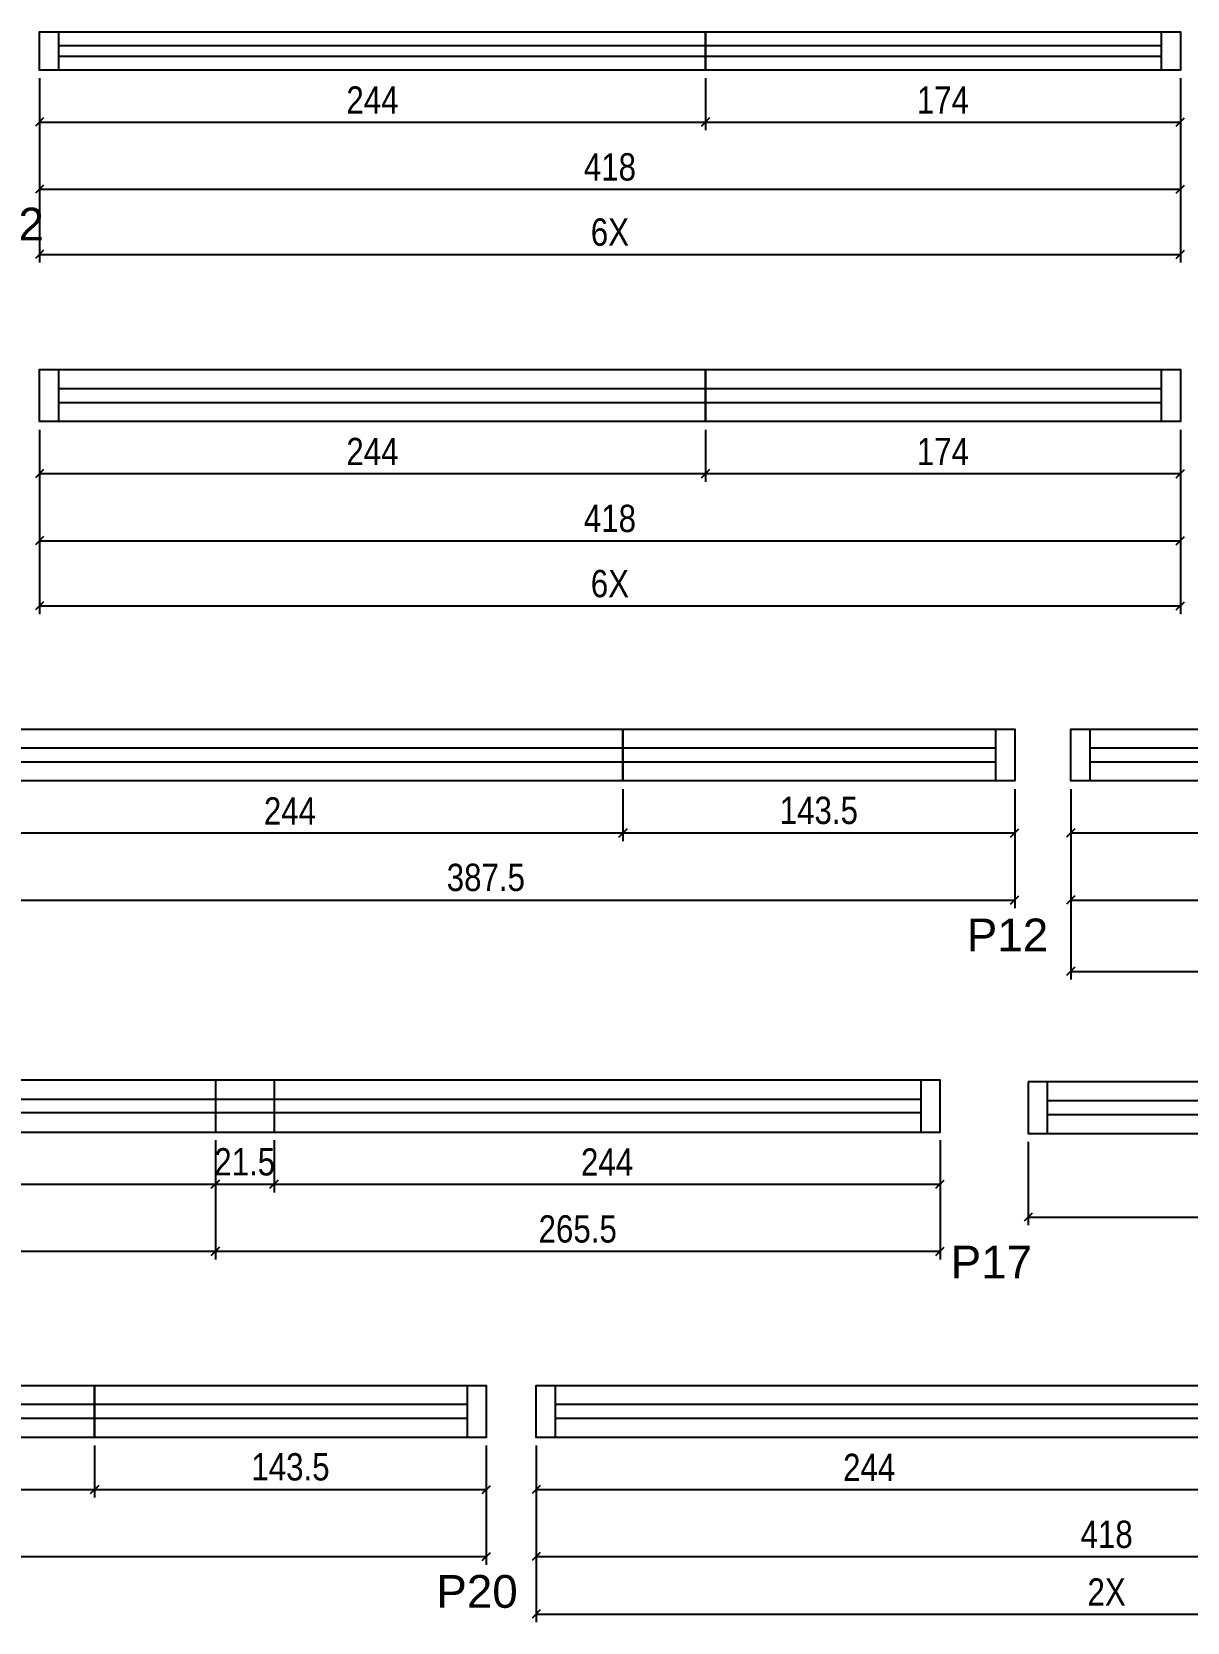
# Model space of a CAD drawing. Header units: millimetres. Extents: x 3390 to 4762, y -1152 to 1297.
# Drawn here: x 3847 to 4270, y 689 to 1271 of the extents above; entities that cross this region are included whole.
import ezdxf

# ---------------------------------------------------------------- set-up
doc = ezdxf.new("R2010")
doc.units = ezdxf.units.MM
for name, color, linetype in [('00 - FELIPE', 2, 'Continuous'), ('5', 5, 'Continuous'), ('COTA', 241, 'Continuous'), ('Painéis', 200, 'Continuous'), ('SARR_2.2x7', 40, 'Continuous'), ('SARR_EDITAR', 141, 'Continuous')]:
    doc.layers.add(name, color=color, linetype=linetype)
doc.styles.add('COTA TECNICA', font='techl___.ttf', dxfattribs={"height": 10})
doc.styles.add('COTA TECNICA-50', font='techl___.ttf', dxfattribs={"height": 10})
doc.styles.get("Standard").update_dxf_attribs({"font": 'arial.ttf'})
doc.dimstyles.new('COTA PAINEL-50', dxfattribs={"dimtxt": 10, "dimasz": 3, "dimexe": 3, "dimexo": 3, "dimgap": 3, "dimtad": 1, "dimdec": 1, "dimzin": 12, "dimdsep": 46, "dimtxsty": 'COTA TECNICA-50', "dimblk1": 'OBLIQUE', "dimblk2": 'OBLIQUE', "dimsah": 1, "dimcen": 0.9, "dimclrd": 4, "dimclre": 4, "dimclrt": 240, "dimadec": 1, "dimazin": 3, "dimtfac": 1, "dimtdec": 1, "dimtmove": 0, "dimatfit": 3, "dimfxl": 1, "dimtolj": 1, "dimtzin": 12, "dimarcsym": 0})
doc.dimstyles.new('PAINEL', dxfattribs={"dimtxt": 10, "dimasz": 3, "dimexe": 3, "dimexo": 3, "dimgap": 3, "dimtad": 1, "dimdec": 1, "dimzin": 12, "dimdsep": 46, "dimtxsty": 'COTA TECNICA', "dimblk1": 'OBLIQUE', "dimblk2": 'OBLIQUE', "dimsah": 1, "dimcen": 0.9, "dimclrd": 4, "dimclre": 4, "dimclrt": 240, "dimadec": 1, "dimazin": 3, "dimtfac": 1, "dimtdec": 1, "dimtmove": 0, "dimatfit": 3, "dimfxl": 1, "dimtolj": 1, "dimtzin": 12, "dimarcsym": 0})

# ---------------------------------------------------------------- blocks, each defined once
blk = doc.blocks.new('_Oblique')
at = {"color": 0, "linetype": 'ByBlock', "lineweight": -2}
blk.add_line((-0.5, -0.5), (0.5, 0.5), dxfattribs=at)
blk = doc.blocks.new('*D22')
at = {"layer": 'COTA', "color": 4, "linetype": 'ByBlock', "lineweight": -2, "transparency": 16777216}
for p, q in [((3849.85, 1254.42), (3849.85, 1235.37)), ((4093.85, 1254.42), (4093.85, 1235.37)), ((3849.85, 1238.37), (4093.85, 1238.37))]:
    blk.add_line(p, q, dxfattribs=at)
at = {"layer": 'Defpoints', "color": 0, "linetype": 'ByBlock', "transparency": 16777216}
for p in [(3849.85, 1257.42), (4093.85, 1257.42), (4093.85, 1238.37)]:
    blk.add_point(p, dxfattribs=at)
at = {"layer": 'COTA', "color": 4, "linetype": 'ByBlock', "lineweight": -2, "transparency": 16777216, "xscale": 3, "yscale": 3, "zscale": 3, "rotation": 180}
blk.add_blockref('_Oblique', (3849.85, 1238.37), dxfattribs=at)
at = {"layer": 'COTA', "color": 4, "linetype": 'ByBlock', "lineweight": -2, "transparency": 16777216, "xscale": 3, "yscale": 3, "zscale": 3}
blk.add_blockref('_Oblique', (4093.85, 1238.37), dxfattribs=at)
at = {"layer": 'COTA', "color": 240, "linetype": 'ByBlock', "transparency": 16777216, "insert": (3971.85, 1246.44), "char_height": 10, "attachment_point": 5, "style": 'COTA TECNICA-50'}
blk.add_mtext('\\A1;244', dxfattribs=at)
blk = doc.blocks.new('*D23')
at = {"layer": 'COTA', "color": 4, "linetype": 'ByBlock', "lineweight": -2, "transparency": 16777216}
for p, q in [((4093.85, 1254.42), (4093.85, 1235.37)), ((4267.85, 1254.42), (4267.85, 1235.37)), ((4093.85, 1238.37), (4267.85, 1238.37))]:
    blk.add_line(p, q, dxfattribs=at)
at = {"layer": 'Defpoints', "color": 0, "linetype": 'ByBlock', "transparency": 16777216}
for p in [(4093.85, 1257.42), (4267.85, 1257.42), (4267.85, 1238.37)]:
    blk.add_point(p, dxfattribs=at)
at = {"layer": 'COTA', "color": 4, "linetype": 'ByBlock', "lineweight": -2, "transparency": 16777216, "xscale": 3, "yscale": 3, "zscale": 3, "rotation": 180}
blk.add_blockref('_Oblique', (4093.85, 1238.37), dxfattribs=at)
at = {"layer": 'COTA', "color": 4, "linetype": 'ByBlock', "lineweight": -2, "transparency": 16777216, "xscale": 3, "yscale": 3, "zscale": 3}
blk.add_blockref('_Oblique', (4267.85, 1238.37), dxfattribs=at)
at = {"layer": 'COTA', "color": 240, "linetype": 'ByBlock', "transparency": 16777216, "insert": (4180.85, 1246.44), "char_height": 10, "attachment_point": 5, "style": 'COTA TECNICA-50'}
blk.add_mtext('\\A1;174', dxfattribs=at)
blk = doc.blocks.new('*D150')
at = {"layer": 'COTA', "color": 4, "lineweight": -2, "transparency": 16777216}
for p, q in [((3849.85, 1254.42), (3849.85, 1210.79)), ((4267.85, 1254.42), (4267.85, 1210.79)), ((3849.85, 1213.79), (4267.85, 1213.79))]:
    blk.add_line(p, q, dxfattribs=at)
at = {"layer": 'Defpoints', "color": 0, "transparency": 16777216}
for p in [(3849.85, 1257.42), (4267.85, 1257.42), (4267.85, 1213.79)]:
    blk.add_point(p, dxfattribs=at)
at = {"layer": 'COTA', "color": 4, "lineweight": -2, "transparency": 16777216, "xscale": 3, "yscale": 3, "zscale": 3, "rotation": 180}
blk.add_blockref('_Oblique', (3849.85, 1213.79), dxfattribs=at)
at = {"layer": 'COTA', "color": 4, "lineweight": -2, "transparency": 16777216, "xscale": 3, "yscale": 3, "zscale": 3}
blk.add_blockref('_Oblique', (4267.85, 1213.79), dxfattribs=at)
at = {"layer": 'COTA', "color": 240, "transparency": 16777216, "insert": (4058.85, 1221.88), "char_height": 10, "attachment_point": 5, "style": 'COTA TECNICA'}
blk.add_mtext('\\A1;418', dxfattribs=at)
blk = doc.blocks.new('*D6')
at = {"layer": 'COTA', "color": 4, "linetype": 'ByBlock', "lineweight": -2, "transparency": 16777216}
for p, q in [((3849.85, 1125.69), (3849.85, 1106.63)), ((4093.85, 1125.69), (4093.85, 1106.63)), ((3849.85, 1109.63), (4093.85, 1109.63))]:
    blk.add_line(p, q, dxfattribs=at)
at = {"layer": 'Defpoints', "color": 0, "linetype": 'ByBlock', "transparency": 16777216}
for p in [(3849.85, 1128.69), (4093.85, 1128.69), (4093.85, 1109.63)]:
    blk.add_point(p, dxfattribs=at)
at = {"layer": 'COTA', "color": 4, "linetype": 'ByBlock', "lineweight": -2, "transparency": 16777216, "xscale": 3, "yscale": 3, "zscale": 3, "rotation": 180}
blk.add_blockref('_Oblique', (3849.85, 1109.63), dxfattribs=at)
at = {"layer": 'COTA', "color": 4, "linetype": 'ByBlock', "lineweight": -2, "transparency": 16777216, "xscale": 3, "yscale": 3, "zscale": 3}
blk.add_blockref('_Oblique', (4093.85, 1109.63), dxfattribs=at)
at = {"layer": 'COTA', "color": 240, "linetype": 'ByBlock', "transparency": 16777216, "insert": (3971.85, 1117.71), "char_height": 10, "attachment_point": 5, "style": 'COTA TECNICA-50'}
blk.add_mtext('\\A1;244', dxfattribs=at)
blk = doc.blocks.new('*D7')
at = {"layer": 'COTA', "color": 4, "linetype": 'ByBlock', "lineweight": -2, "transparency": 16777216}
for p, q in [((4093.85, 1125.69), (4093.85, 1106.63)), ((4267.85, 1125.69), (4267.85, 1106.63)), ((4093.85, 1109.63), (4267.85, 1109.63))]:
    blk.add_line(p, q, dxfattribs=at)
at = {"layer": 'Defpoints', "color": 0, "linetype": 'ByBlock', "transparency": 16777216}
for p in [(4093.85, 1128.69), (4267.85, 1128.69), (4267.85, 1109.63)]:
    blk.add_point(p, dxfattribs=at)
at = {"layer": 'COTA', "color": 4, "linetype": 'ByBlock', "lineweight": -2, "transparency": 16777216, "xscale": 3, "yscale": 3, "zscale": 3, "rotation": 180}
blk.add_blockref('_Oblique', (4093.85, 1109.63), dxfattribs=at)
at = {"layer": 'COTA', "color": 4, "linetype": 'ByBlock', "lineweight": -2, "transparency": 16777216, "xscale": 3, "yscale": 3, "zscale": 3}
blk.add_blockref('_Oblique', (4267.85, 1109.63), dxfattribs=at)
at = {"layer": 'COTA', "color": 240, "linetype": 'ByBlock', "transparency": 16777216, "insert": (4180.85, 1117.71), "char_height": 10, "attachment_point": 5, "style": 'COTA TECNICA-50'}
blk.add_mtext('\\A1;174', dxfattribs=at)
blk = doc.blocks.new('*D139')
at = {"layer": 'COTA', "color": 4, "lineweight": -2, "transparency": 16777216}
for p, q in [((3849.85, 1125.69), (3849.85, 1082.05)), ((4267.85, 1125.69), (4267.85, 1082.05)), ((3849.85, 1085.05), (4267.85, 1085.05))]:
    blk.add_line(p, q, dxfattribs=at)
at = {"layer": 'Defpoints', "color": 0, "transparency": 16777216}
for p in [(3849.85, 1128.69), (4267.85, 1128.69), (4267.85, 1085.05)]:
    blk.add_point(p, dxfattribs=at)
at = {"layer": 'COTA', "color": 4, "lineweight": -2, "transparency": 16777216, "xscale": 3, "yscale": 3, "zscale": 3, "rotation": 180}
blk.add_blockref('_Oblique', (3849.85, 1085.05), dxfattribs=at)
at = {"layer": 'COTA', "color": 4, "lineweight": -2, "transparency": 16777216, "xscale": 3, "yscale": 3, "zscale": 3}
blk.add_blockref('_Oblique', (4267.85, 1085.05), dxfattribs=at)
at = {"layer": 'COTA', "color": 240, "transparency": 16777216, "insert": (4058.85, 1093.15), "char_height": 10, "attachment_point": 5, "style": 'COTA TECNICA'}
blk.add_mtext('\\A1;418', dxfattribs=at)
blk = doc.blocks.new('*D12')
at = {"layer": 'COTA', "color": 4, "linetype": 'ByBlock', "lineweight": -2, "transparency": 16777216}
for p, q in [((3819.64, 994.06), (3819.64, 975.01)), ((4063.64, 994.06), (4063.64, 975.01)), ((3819.64, 978.01), (4063.64, 978.01))]:
    blk.add_line(p, q, dxfattribs=at)
at = {"layer": 'Defpoints', "color": 0, "linetype": 'ByBlock', "transparency": 16777216}
for p in [(3819.64, 997.06), (4063.64, 997.06), (4063.64, 978.01)]:
    blk.add_point(p, dxfattribs=at)
at = {"layer": 'COTA', "color": 4, "linetype": 'ByBlock', "lineweight": -2, "transparency": 16777216, "xscale": 3, "yscale": 3, "zscale": 3, "rotation": 180}
blk.add_blockref('_Oblique', (3819.64, 978.01), dxfattribs=at)
at = {"layer": 'COTA', "color": 4, "linetype": 'ByBlock', "lineweight": -2, "transparency": 16777216, "xscale": 3, "yscale": 3, "zscale": 3}
blk.add_blockref('_Oblique', (4063.64, 978.01), dxfattribs=at)
at = {"layer": 'COTA', "color": 240, "linetype": 'ByBlock', "transparency": 16777216, "insert": (3941.64, 986.08), "char_height": 10, "attachment_point": 5, "style": 'COTA TECNICA-50'}
blk.add_mtext('\\A1;244', dxfattribs=at)
blk = doc.blocks.new('*D13')
at = {"layer": 'COTA', "color": 4, "linetype": 'ByBlock', "lineweight": -2, "transparency": 16777216}
for p, q in [((4063.64, 994.06), (4063.64, 975.01)), ((4207.14, 994.06), (4207.14, 975.01)), ((4063.64, 978.01), (4207.14, 978.01))]:
    blk.add_line(p, q, dxfattribs=at)
at = {"layer": 'Defpoints', "color": 0, "linetype": 'ByBlock', "transparency": 16777216}
for p in [(4063.64, 997.06), (4207.14, 997.06), (4207.14, 978.01)]:
    blk.add_point(p, dxfattribs=at)
at = {"layer": 'COTA', "color": 4, "linetype": 'ByBlock', "lineweight": -2, "transparency": 16777216, "xscale": 3, "yscale": 3, "zscale": 3, "rotation": 180}
blk.add_blockref('_Oblique', (4063.64, 978.01), dxfattribs=at)
at = {"layer": 'COTA', "color": 4, "linetype": 'ByBlock', "lineweight": -2, "transparency": 16777216, "xscale": 3, "yscale": 3, "zscale": 3}
blk.add_blockref('_Oblique', (4207.14, 978.01), dxfattribs=at)
at = {"layer": 'COTA', "color": 240, "linetype": 'ByBlock', "transparency": 16777216, "insert": (4135.39, 986.23), "char_height": 10, "attachment_point": 5, "style": 'COTA TECNICA-50'}
blk.add_mtext('\\A1;143.5', dxfattribs=at)
blk = doc.blocks.new('*D143')
at = {"layer": 'COTA', "color": 4, "lineweight": -2, "transparency": 16777216}
for p, q in [((3819.64, 994.06), (3819.64, 950.43)), ((4207.14, 994.06), (4207.14, 950.43)), ((3819.64, 953.43), (4207.14, 953.43))]:
    blk.add_line(p, q, dxfattribs=at)
at = {"layer": 'Defpoints', "color": 0, "transparency": 16777216}
for p in [(3819.64, 997.06), (4207.14, 997.06), (4207.14, 953.43)]:
    blk.add_point(p, dxfattribs=at)
at = {"layer": 'COTA', "color": 4, "lineweight": -2, "transparency": 16777216, "xscale": 3, "yscale": 3, "zscale": 3, "rotation": 180}
blk.add_blockref('_Oblique', (3819.64, 953.43), dxfattribs=at)
at = {"layer": 'COTA', "color": 4, "lineweight": -2, "transparency": 16777216, "xscale": 3, "yscale": 3, "zscale": 3}
blk.add_blockref('_Oblique', (4207.14, 953.43), dxfattribs=at)
at = {"layer": 'COTA', "color": 240, "transparency": 16777216, "insert": (4013.39, 961.67), "char_height": 10, "attachment_point": 5, "style": 'COTA TECNICA'}
blk.add_mtext('\\A1;387.5', dxfattribs=at)
blk = doc.blocks.new('*D14')
at = {"layer": 'COTA', "color": 4, "linetype": 'ByBlock', "lineweight": -2, "transparency": 16777216}
for p, q in [((4227.68, 994.06), (4227.68, 975.01)), ((4471.68, 994.06), (4471.68, 975.01)), ((4227.68, 978.01), (4471.68, 978.01))]:
    blk.add_line(p, q, dxfattribs=at)
at = {"layer": 'Defpoints', "color": 0, "linetype": 'ByBlock', "transparency": 16777216}
for p in [(4227.68, 997.06), (4471.68, 997.06), (4471.68, 978.01)]:
    blk.add_point(p, dxfattribs=at)
at = {"layer": 'COTA', "color": 4, "linetype": 'ByBlock', "lineweight": -2, "transparency": 16777216, "xscale": 3, "yscale": 3, "zscale": 3, "rotation": 180}
blk.add_blockref('_Oblique', (4227.68, 978.01), dxfattribs=at)
at = {"layer": 'COTA', "color": 4, "linetype": 'ByBlock', "lineweight": -2, "transparency": 16777216, "xscale": 3, "yscale": 3, "zscale": 3}
blk.add_blockref('_Oblique', (4471.68, 978.01), dxfattribs=at)
at = {"layer": 'COTA', "color": 240, "linetype": 'ByBlock', "transparency": 16777216, "insert": (4349.68, 986.08), "char_height": 10, "attachment_point": 5, "style": 'COTA TECNICA-50'}
blk.add_mtext('\\A1;244', dxfattribs=at)
blk = doc.blocks.new('*D144')
at = {"layer": 'COTA', "color": 4, "lineweight": -2, "transparency": 16777216}
for p, q in [((4227.68, 994.06), (4227.68, 950.43)), ((4645.68, 994.06), (4645.68, 950.43)), ((4227.68, 953.43), (4645.68, 953.43))]:
    blk.add_line(p, q, dxfattribs=at)
at = {"layer": 'Defpoints', "color": 0, "transparency": 16777216}
for p in [(4227.68, 997.06), (4645.68, 997.06), (4645.68, 953.43)]:
    blk.add_point(p, dxfattribs=at)
at = {"layer": 'COTA', "color": 4, "lineweight": -2, "transparency": 16777216, "xscale": 3, "yscale": 3, "zscale": 3, "rotation": 180}
blk.add_blockref('_Oblique', (4227.68, 953.43), dxfattribs=at)
at = {"layer": 'COTA', "color": 4, "lineweight": -2, "transparency": 16777216, "xscale": 3, "yscale": 3, "zscale": 3}
blk.add_blockref('_Oblique', (4645.68, 953.43), dxfattribs=at)
at = {"layer": 'COTA', "color": 240, "transparency": 16777216, "insert": (4436.68, 961.52), "char_height": 10, "attachment_point": 5, "style": 'COTA TECNICA'}
blk.add_mtext('\\A1;418', dxfattribs=at)
blk = doc.blocks.new('*D16')
at = {"layer": 'COTA', "color": 4, "linetype": 'ByBlock', "lineweight": -2, "transparency": 16777216}
for p, q in [((3670.3, 865.45), (3670.3, 821.81)), ((3914.3, 865.45), (3914.3, 821.81)), ((3670.3, 824.81), (3914.3, 824.81))]:
    blk.add_line(p, q, dxfattribs=at)
at = {"layer": 'Defpoints', "color": 0, "linetype": 'ByBlock', "transparency": 16777216}
for p in [(3670.3, 868.45), (3914.3, 868.45), (3914.3, 824.81)]:
    blk.add_point(p, dxfattribs=at)
at = {"layer": 'COTA', "color": 4, "linetype": 'ByBlock', "lineweight": -2, "transparency": 16777216, "xscale": 3, "yscale": 3, "zscale": 3, "rotation": 180}
blk.add_blockref('_Oblique', (3670.3, 824.81), dxfattribs=at)
at = {"layer": 'COTA', "color": 4, "linetype": 'ByBlock', "lineweight": -2, "transparency": 16777216, "xscale": 3, "yscale": 3, "zscale": 3}
blk.add_blockref('_Oblique', (3914.3, 824.81), dxfattribs=at)
at = {"layer": 'COTA', "color": 240, "linetype": 'ByBlock', "transparency": 16777216, "insert": (3792.3, 833.03), "char_height": 10, "attachment_point": 5, "style": 'COTA TECNICA-50'}
blk.add_mtext('\\A1;3X', dxfattribs=at)
blk = doc.blocks.new('*D147')
at = {"layer": 'COTA', "color": 4, "linetype": 'ByBlock', "lineweight": -2, "transparency": 16777216}
for p, q in [((3670.3, 865.45), (3670.3, 846.39)), ((3914.3, 865.45), (3914.3, 846.39)), ((3670.3, 849.39), (3914.3, 849.39))]:
    blk.add_line(p, q, dxfattribs=at)
at = {"layer": 'Defpoints', "color": 0, "linetype": 'ByBlock', "transparency": 16777216}
for p in [(3670.3, 868.45), (3914.3, 868.45), (3914.3, 849.39)]:
    blk.add_point(p, dxfattribs=at)
at = {"layer": 'COTA', "color": 4, "linetype": 'ByBlock', "lineweight": -2, "transparency": 16777216, "xscale": 3, "yscale": 3, "zscale": 3, "rotation": 180}
blk.add_blockref('_Oblique', (3670.3, 849.39), dxfattribs=at)
at = {"layer": 'COTA', "color": 4, "linetype": 'ByBlock', "lineweight": -2, "transparency": 16777216, "xscale": 3, "yscale": 3, "zscale": 3}
blk.add_blockref('_Oblique', (3914.3, 849.39), dxfattribs=at)
at = {"layer": 'COTA', "color": 240, "linetype": 'ByBlock', "transparency": 16777216, "insert": (3792.3, 857.47), "char_height": 10, "attachment_point": 5, "style": 'COTA TECNICA-50'}
blk.add_mtext('\\A1;244', dxfattribs=at)
blk = doc.blocks.new('*D17')
at = {"layer": 'COTA', "color": 4, "linetype": 'ByBlock', "lineweight": -2, "transparency": 16777216}
for p, q in [((3914.3, 865.45), (3914.3, 846.39)), ((3935.8, 865.45), (3935.8, 846.39)), ((3914.3, 849.39), (3935.8, 849.39))]:
    blk.add_line(p, q, dxfattribs=at)
at = {"layer": 'Defpoints', "color": 0, "linetype": 'ByBlock', "transparency": 16777216}
for p in [(3914.3, 868.45), (3935.8, 868.45), (3935.8, 849.39)]:
    blk.add_point(p, dxfattribs=at)
at = {"layer": 'COTA', "color": 4, "linetype": 'ByBlock', "lineweight": -2, "transparency": 16777216, "xscale": 3, "yscale": 3, "zscale": 3, "rotation": 180}
blk.add_blockref('_Oblique', (3914.3, 849.39), dxfattribs=at)
at = {"layer": 'COTA', "color": 4, "linetype": 'ByBlock', "lineweight": -2, "transparency": 16777216, "xscale": 3, "yscale": 3, "zscale": 3}
blk.add_blockref('_Oblique', (3935.8, 849.39), dxfattribs=at)
at = {"layer": 'COTA', "color": 240, "linetype": 'ByBlock', "transparency": 16777216, "insert": (3925.05, 857.5), "char_height": 10, "attachment_point": 5, "style": 'COTA TECNICA-50'}
blk.add_mtext('\\A1;21.5', dxfattribs=at)
blk = doc.blocks.new('*D148')
at = {"layer": '00 - FELIPE', "color": 4, "lineweight": -2, "transparency": 16777216}
for p, q in [((3914.3, 865.45), (3914.3, 821.81)), ((4179.8, 865.45), (4179.8, 821.81)), ((3914.3, 824.81), (4179.8, 824.81))]:
    blk.add_line(p, q, dxfattribs=at)
at = {"layer": 'Defpoints', "color": 0, "transparency": 16777216}
for p in [(3914.3, 868.45), (4179.8, 868.45), (4179.8, 824.81)]:
    blk.add_point(p, dxfattribs=at)
at = {"layer": '00 - FELIPE', "color": 4, "lineweight": -2, "transparency": 16777216, "xscale": 3, "yscale": 3, "zscale": 3, "rotation": 180}
blk.add_blockref('_Oblique', (3914.3, 824.81), dxfattribs=at)
at = {"layer": '00 - FELIPE', "color": 4, "lineweight": -2, "transparency": 16777216, "xscale": 3, "yscale": 3, "zscale": 3}
blk.add_blockref('_Oblique', (4179.8, 824.81), dxfattribs=at)
at = {"layer": '00 - FELIPE', "color": 240, "transparency": 16777216, "insert": (4047.05, 832.92), "char_height": 10, "attachment_point": 5, "style": 'COTA TECNICA'}
blk.add_mtext('\\A1;265.5', dxfattribs=at)
blk = doc.blocks.new('*D18')
at = {"layer": '00 - FELIPE', "color": 4, "lineweight": -2, "transparency": 16777216}
for p, q in [((3935.8, 865.45), (3935.8, 846.39)), ((4179.8, 865.45), (4179.8, 846.39)), ((3935.8, 849.39), (4179.8, 849.39))]:
    blk.add_line(p, q, dxfattribs=at)
at = {"layer": 'Defpoints', "color": 0, "transparency": 16777216}
for p in [(3935.8, 868.45), (4179.8, 868.45), (4179.8, 849.39)]:
    blk.add_point(p, dxfattribs=at)
at = {"layer": '00 - FELIPE', "color": 4, "lineweight": -2, "transparency": 16777216, "xscale": 3, "yscale": 3, "zscale": 3, "rotation": 180}
blk.add_blockref('_Oblique', (3935.8, 849.39), dxfattribs=at)
at = {"layer": '00 - FELIPE', "color": 4, "lineweight": -2, "transparency": 16777216, "xscale": 3, "yscale": 3, "zscale": 3}
blk.add_blockref('_Oblique', (4179.8, 849.39), dxfattribs=at)
at = {"layer": '00 - FELIPE', "color": 240, "transparency": 16777216, "insert": (4057.8, 857.47), "char_height": 10, "attachment_point": 5, "style": 'COTA TECNICA'}
blk.add_mtext('\\A1;244', dxfattribs=at)
blk = doc.blocks.new('*D19')
at = {"layer": 'COTA', "color": 4, "linetype": 'ByBlock', "lineweight": -2, "transparency": 16777216}
for p, q in [((4212.06, 864.89), (4212.06, 834.32)), ((4450.56, 864.89), (4450.56, 834.32)), ((4212.06, 837.32), (4450.56, 837.32))]:
    blk.add_line(p, q, dxfattribs=at)
at = {"layer": 'Defpoints', "color": 0, "linetype": 'ByBlock', "transparency": 16777216}
for p in [(4212.06, 867.89), (4450.56, 867.89), (4450.56, 837.32)]:
    blk.add_point(p, dxfattribs=at)
at = {"layer": 'COTA', "color": 4, "linetype": 'ByBlock', "lineweight": -2, "transparency": 16777216, "xscale": 3, "yscale": 3, "zscale": 3, "rotation": 180}
blk.add_blockref('_Oblique', (4212.06, 837.32), dxfattribs=at)
at = {"layer": 'COTA', "color": 4, "linetype": 'ByBlock', "lineweight": -2, "transparency": 16777216, "xscale": 3, "yscale": 3, "zscale": 3}
blk.add_blockref('_Oblique', (4450.56, 837.32), dxfattribs=at)
at = {"layer": 'COTA', "color": 240, "linetype": 'ByBlock', "transparency": 16777216, "insert": (4331.31, 845.57), "char_height": 10, "attachment_point": 5, "style": 'COTA TECNICA-50'}
blk.add_mtext('\\A1;238.5', dxfattribs=at)
blk = doc.blocks.new('*D53')
at = {"layer": 'COTA', "color": 4, "linetype": 'ByBlock', "lineweight": -2, "transparency": 16777216}
for p, q in [((3626.07, 753.64), (3626.07, 734.58)), ((3870.07, 753.64), (3870.07, 734.58)), ((3626.07, 737.58), (3870.07, 737.58))]:
    blk.add_line(p, q, dxfattribs=at)
at = {"layer": 'Defpoints', "color": 0, "linetype": 'ByBlock', "transparency": 16777216}
for p in [(3626.07, 756.64), (3870.07, 756.64), (3870.07, 737.58)]:
    blk.add_point(p, dxfattribs=at)
at = {"layer": 'COTA', "color": 4, "linetype": 'ByBlock', "lineweight": -2, "transparency": 16777216, "xscale": 3, "yscale": 3, "zscale": 3, "rotation": 180}
blk.add_blockref('_Oblique', (3626.07, 737.58), dxfattribs=at)
at = {"layer": 'COTA', "color": 4, "linetype": 'ByBlock', "lineweight": -2, "transparency": 16777216, "xscale": 3, "yscale": 3, "zscale": 3}
blk.add_blockref('_Oblique', (3870.07, 737.58), dxfattribs=at)
at = {"layer": 'COTA', "color": 240, "linetype": 'ByBlock', "transparency": 16777216, "insert": (3748.07, 745.66), "char_height": 10, "attachment_point": 5, "style": 'COTA TECNICA-50'}
blk.add_mtext('\\A1;244', dxfattribs=at)
blk = doc.blocks.new('*D54')
at = {"layer": 'COTA', "color": 4, "linetype": 'ByBlock', "lineweight": -2, "transparency": 16777216}
for p, q in [((3870.07, 753.64), (3870.07, 734.58)), ((4013.57, 753.64), (4013.57, 734.58)), ((3870.07, 737.58), (4013.57, 737.58))]:
    blk.add_line(p, q, dxfattribs=at)
at = {"layer": 'Defpoints', "color": 0, "linetype": 'ByBlock', "transparency": 16777216}
for p in [(3870.07, 756.64), (4013.57, 756.64), (4013.57, 737.58)]:
    blk.add_point(p, dxfattribs=at)
at = {"layer": 'COTA', "color": 4, "linetype": 'ByBlock', "lineweight": -2, "transparency": 16777216, "xscale": 3, "yscale": 3, "zscale": 3, "rotation": 180}
blk.add_blockref('_Oblique', (3870.07, 737.58), dxfattribs=at)
at = {"layer": 'COTA', "color": 4, "linetype": 'ByBlock', "lineweight": -2, "transparency": 16777216, "xscale": 3, "yscale": 3, "zscale": 3}
blk.add_blockref('_Oblique', (4013.57, 737.58), dxfattribs=at)
at = {"layer": 'COTA', "color": 240, "linetype": 'ByBlock', "transparency": 16777216, "insert": (3941.82, 745.8), "char_height": 10, "attachment_point": 5, "style": 'COTA TECNICA-50'}
blk.add_mtext('\\A1;143.5', dxfattribs=at)
blk = doc.blocks.new('*D165')
at = {"layer": 'COTA', "color": 4, "lineweight": -2, "transparency": 16777216}
for p, q in [((3626.07, 753.64), (3626.07, 710)), ((4013.57, 753.64), (4013.57, 710)), ((3626.07, 713), (4013.57, 713))]:
    blk.add_line(p, q, dxfattribs=at)
at = {"layer": 'Defpoints', "color": 0, "transparency": 16777216}
for p in [(3626.07, 756.64), (4013.57, 756.64), (4013.57, 713)]:
    blk.add_point(p, dxfattribs=at)
at = {"layer": 'COTA', "color": 4, "lineweight": -2, "transparency": 16777216, "xscale": 3, "yscale": 3, "zscale": 3, "rotation": 180}
blk.add_blockref('_Oblique', (3626.07, 713), dxfattribs=at)
at = {"layer": 'COTA', "color": 4, "lineweight": -2, "transparency": 16777216, "xscale": 3, "yscale": 3, "zscale": 3}
blk.add_blockref('_Oblique', (4013.57, 713), dxfattribs=at)
at = {"layer": 'COTA', "color": 240, "transparency": 16777216, "insert": (3819.82, 721.24), "char_height": 10, "attachment_point": 5, "style": 'COTA TECNICA'}
blk.add_mtext('\\A1;387.5', dxfattribs=at)
blk = doc.blocks.new('*D55')
at = {"layer": 'COTA', "color": 4, "linetype": 'ByBlock', "lineweight": -2, "transparency": 16777216}
for p, q in [((4031.83, 753.64), (4031.83, 734.58)), ((4275.83, 753.64), (4275.83, 734.58)), ((4031.83, 737.58), (4275.83, 737.58))]:
    blk.add_line(p, q, dxfattribs=at)
at = {"layer": 'Defpoints', "color": 0, "linetype": 'ByBlock', "transparency": 16777216}
for p in [(4031.83, 756.64), (4275.83, 756.64), (4275.83, 737.58)]:
    blk.add_point(p, dxfattribs=at)
at = {"layer": 'COTA', "color": 4, "linetype": 'ByBlock', "lineweight": -2, "transparency": 16777216, "xscale": 3, "yscale": 3, "zscale": 3, "rotation": 180}
blk.add_blockref('_Oblique', (4031.83, 737.58), dxfattribs=at)
at = {"layer": 'COTA', "color": 4, "linetype": 'ByBlock', "lineweight": -2, "transparency": 16777216, "xscale": 3, "yscale": 3, "zscale": 3}
blk.add_blockref('_Oblique', (4275.83, 737.58), dxfattribs=at)
at = {"layer": 'COTA', "color": 240, "linetype": 'ByBlock', "transparency": 16777216, "insert": (4153.83, 745.66), "char_height": 10, "attachment_point": 5, "style": 'COTA TECNICA-50'}
blk.add_mtext('\\A1;244', dxfattribs=at)
blk = doc.blocks.new('*D166')
at = {"layer": 'COTA', "color": 4, "lineweight": -2, "transparency": 16777216}
for p, q in [((4031.83, 753.64), (4031.83, 710)), ((4449.83, 753.64), (4449.83, 710)), ((4031.83, 713), (4449.83, 713))]:
    blk.add_line(p, q, dxfattribs=at)
at = {"layer": 'Defpoints', "color": 0, "transparency": 16777216}
for p in [(4031.83, 756.64), (4449.83, 756.64), (4449.83, 713)]:
    blk.add_point(p, dxfattribs=at)
at = {"layer": 'COTA', "color": 4, "lineweight": -2, "transparency": 16777216, "xscale": 3, "yscale": 3, "zscale": 3, "rotation": 180}
blk.add_blockref('_Oblique', (4031.83, 713), dxfattribs=at)
at = {"layer": 'COTA', "color": 4, "lineweight": -2, "transparency": 16777216, "xscale": 3, "yscale": 3, "zscale": 3}
blk.add_blockref('_Oblique', (4449.83, 713), dxfattribs=at)
at = {"layer": 'COTA', "color": 240, "transparency": 16777216, "insert": (4240.83, 721.1), "char_height": 10, "attachment_point": 5, "style": 'COTA TECNICA'}
blk.add_mtext('\\A1;418', dxfattribs=at)
blk = doc.blocks.new('*D130')
at = {"layer": 'COTA', "color": 4, "lineweight": -2, "transparency": 16777216}
for p, q in [((3849.85, 1254.42), (3849.85, 1186.91)), ((4267.85, 1254.42), (4267.85, 1186.91)), ((3849.85, 1189.91), (4267.85, 1189.91))]:
    blk.add_line(p, q, dxfattribs=at)
at = {"layer": 'Defpoints', "color": 0, "transparency": 16777216}
for p in [(3849.85, 1257.42), (4267.85, 1257.42), (4267.85, 1189.91)]:
    blk.add_point(p, dxfattribs=at)
at = {"layer": 'COTA', "color": 4, "lineweight": -2, "transparency": 16777216, "xscale": 3, "yscale": 3, "zscale": 3, "rotation": 180}
blk.add_blockref('_Oblique', (3849.85, 1189.91), dxfattribs=at)
at = {"layer": 'COTA', "color": 4, "lineweight": -2, "transparency": 16777216, "xscale": 3, "yscale": 3, "zscale": 3}
blk.add_blockref('_Oblique', (4267.85, 1189.91), dxfattribs=at)
at = {"layer": 'COTA', "color": 240, "transparency": 16777216, "insert": (4058.85, 1198.01), "char_height": 10, "attachment_point": 5, "style": 'COTA TECNICA'}
blk.add_mtext('\\A1;6X', dxfattribs=at)
blk = doc.blocks.new('*D131')
at = {"layer": 'COTA', "color": 4, "lineweight": -2, "transparency": 16777216}
for p, q in [((3849.85, 1125.69), (3849.85, 1058.18)), ((4267.85, 1125.69), (4267.85, 1058.18)), ((3849.85, 1061.18), (4267.85, 1061.18))]:
    blk.add_line(p, q, dxfattribs=at)
at = {"layer": 'Defpoints', "color": 0, "transparency": 16777216}
for p in [(3849.85, 1128.69), (4267.85, 1128.69), (4267.85, 1061.18)]:
    blk.add_point(p, dxfattribs=at)
at = {"layer": 'COTA', "color": 4, "lineweight": -2, "transparency": 16777216, "xscale": 3, "yscale": 3, "zscale": 3, "rotation": 180}
blk.add_blockref('_Oblique', (3849.85, 1061.18), dxfattribs=at)
at = {"layer": 'COTA', "color": 4, "lineweight": -2, "transparency": 16777216, "xscale": 3, "yscale": 3, "zscale": 3}
blk.add_blockref('_Oblique', (4267.85, 1061.18), dxfattribs=at)
at = {"layer": 'COTA', "color": 240, "transparency": 16777216, "insert": (4058.85, 1069.28), "char_height": 10, "attachment_point": 5, "style": 'COTA TECNICA'}
blk.add_mtext('\\A1;6X', dxfattribs=at)
blk = doc.blocks.new('*D132')
at = {"layer": 'Defpoints', "color": 0, "transparency": 16777216}
for p in [(4227.68, 997.06), (4645.68, 997.06), (4645.68, 927.32)]:
    blk.add_point(p, dxfattribs=at)
at = {"layer": 'Painéis', "color": 4, "lineweight": -2, "transparency": 16777216}
for p, q in [((4227.68, 994.06), (4227.68, 924.32)), ((4645.68, 994.06), (4645.68, 924.32)), ((4227.68, 927.32), (4645.68, 927.32))]:
    blk.add_line(p, q, dxfattribs=at)
at = {"layer": 'Painéis', "color": 4, "lineweight": -2, "transparency": 16777216, "xscale": 3, "yscale": 3, "zscale": 3, "rotation": 180}
blk.add_blockref('_Oblique', (4227.68, 927.32), dxfattribs=at)
at = {"layer": 'Painéis', "color": 4, "lineweight": -2, "transparency": 16777216, "xscale": 3, "yscale": 3, "zscale": 3}
blk.add_blockref('_Oblique', (4645.68, 927.32), dxfattribs=at)
at = {"layer": 'Painéis', "color": 240, "transparency": 16777216, "insert": (4436.68, 935.38), "char_height": 10, "attachment_point": 5, "style": 'COTA TECNICA'}
blk.add_mtext('\\A1;2X', dxfattribs=at)
blk = doc.blocks.new('*D134')
at = {"layer": 'Defpoints', "color": 0, "transparency": 16777216}
for p in [(4031.83, 756.64), (4449.83, 756.64), (4449.83, 691.96)]:
    blk.add_point(p, dxfattribs=at)
at = {"layer": 'Painéis', "color": 4, "lineweight": -2, "transparency": 16777216}
for p, q in [((4031.83, 753.64), (4031.83, 688.96)), ((4449.83, 753.64), (4449.83, 688.96)), ((4031.83, 691.96), (4449.83, 691.96))]:
    blk.add_line(p, q, dxfattribs=at)
at = {"layer": 'Painéis', "color": 4, "lineweight": -2, "transparency": 16777216, "xscale": 3, "yscale": 3, "zscale": 3, "rotation": 180}
blk.add_blockref('_Oblique', (4031.83, 691.96), dxfattribs=at)
at = {"layer": 'Painéis', "color": 4, "lineweight": -2, "transparency": 16777216, "xscale": 3, "yscale": 3, "zscale": 3}
blk.add_blockref('_Oblique', (4449.83, 691.96), dxfattribs=at)
at = {"layer": 'Painéis', "color": 240, "transparency": 16777216, "insert": (4240.83, 700.02), "char_height": 10, "attachment_point": 5, "style": 'COTA TECNICA'}
blk.add_mtext('\\A1;2X', dxfattribs=at)

msp = doc.modelspace()

# ---------------------------------------------------------------- linework, layer by layer
at = {"layer": 'Painéis'}
for p, q in [((3914.3, 887.45), (3914.3, 868.45)), ((3935.8, 887.45), (3935.8, 868.45))]:
    msp.add_line(p, q, dxfattribs=at)
for points in [[(4093.85, 1257.42), (3849.85, 1257.42), (3849.85, 1271.42), (4093.85, 1271.42)], [(4093.85, 1271.42), (4267.85, 1271.42), (4267.85, 1257.42), (4093.85, 1257.42)], [(4093.85, 1128.69), (3849.85, 1128.69), (3849.85, 1147.69), (4093.85, 1147.69)], [(4093.85, 1147.69), (4267.85, 1147.69), (4267.85, 1128.69), (4093.85, 1128.69)], [(4063.64, 997.06), (3819.64, 997.06), (3819.64, 1016.06), (4063.64, 1016.06)], [(4063.64, 1016.06), (4207.14, 1016.06), (4207.14, 997.06), (4063.64, 997.06)], [(4471.68, 997.06), (4227.68, 997.06), (4227.68, 1016.06), (4471.68, 1016.06)], [(3870.07, 756.64), (3626.07, 756.64), (3626.07, 775.64), (3870.07, 775.64)], [(3870.07, 775.64), (4013.57, 775.64), (4013.57, 756.64), (3870.07, 756.64)], [(4275.83, 756.64), (4031.83, 756.64), (4031.83, 775.64), (4275.83, 775.64)]]:
    msp.add_lwpolyline(points, close=True, dxfattribs=at)
for points in [[(3426.3, 887.45), (3426.3, 868.45), (4179.8, 868.45), (4179.8, 887.45), (3426.3, 887.45)], [(4212.06, 886.89), (4212.06, 867.89), (4450.56, 867.89), (4450.56, 886.89), (4212.06, 886.89)]]:
    msp.add_lwpolyline(points, dxfattribs=at)
at = {"layer": 'SARR_2.2x7', "linetype": 'Continuous'}
for p, q in [((3856.85, 1271.42), (3856.85, 1257.42)), ((4260.85, 1271.42), (4260.85, 1257.42)), ((3856.85, 1147.69), (3856.85, 1128.69)), ((4260.85, 1147.69), (4260.85, 1128.69)), ((4093.85, 1140.69), (3856.85, 1140.69)), ((4260.85, 1140.69), (4093.85, 1140.69)), ((3856.85, 1135.69), (4093.85, 1135.69)), ((4093.85, 1135.69), (4260.85, 1135.69)), ((4200.14, 1016.06), (4200.14, 997.06)), ((4234.68, 1016.06), (4234.68, 997.06)), ((4063.64, 1009.06), (3826.64, 1009.06)), ((4200.14, 1009.06), (4063.64, 1009.06)), ((4471.68, 1009.06), (4234.68, 1009.06)), ((3826.64, 1004.06), (4063.64, 1004.06)), ((4063.64, 1004.06), (4200.14, 1004.06)), ((4234.68, 1004.06), (4471.68, 1004.06)), ((4172.8, 887.45), (4172.8, 868.45)), ((4219.06, 886.89), (4219.06, 867.89)), ((3914.3, 880.45), (3670.3, 880.45)), ((4172.8, 880.45), (3914.3, 880.45)), ((4443.56, 879.89), (4219.06, 879.89)), ((3914.3, 875.45), (3670.3, 875.45)), ((4172.8, 875.45), (3914.3, 875.45)), ((4219.06, 874.89), (4443.56, 874.89)), ((4006.57, 775.64), (4006.57, 756.64)), ((4038.83, 775.64), (4038.83, 756.64)), ((3870.07, 768.64), (3633.07, 768.64)), ((3633.07, 763.64), (3870.07, 763.64)), ((4006.57, 768.64), (3870.07, 768.64)), ((3870.07, 763.64), (4006.57, 763.64)), ((4275.83, 768.64), (4038.83, 768.64)), ((4038.83, 763.64), (4275.83, 763.64))]:
    msp.add_line(p, q, dxfattribs=at)
at = {"layer": 'SARR_EDITAR', "linetype": 'Continuous'}
for p, q in [((3856.85, 1266.42), (4093.85, 1266.42)), ((4093.85, 1266.42), (4260.85, 1266.42)), ((4093.85, 1262.42), (3856.85, 1262.42)), ((4260.85, 1262.42), (4093.85, 1262.42))]:
    msp.add_line(p, q, dxfattribs=at)

# ---------------------------------------------------------------- texts
at = {"layer": '5', "linetype": 'Continuous'}
for s, p in [('P2', (3830.99, 1195.01)), ('P12', (4189.6, 934.65)), ('P17', (4183.71, 814.87)), ('P20', (3995.26, 694.23))]:
    msp.add_text(s, height=12, rotation=359.99996, dxfattribs=at).set_placement(p)

# ---------------------------------------------------------------- dimensions: what is measured, and where the dimension line sits
at = {"layer": '00 - FELIPE'}
for base, p1, picture, middle in [((4179.8, 824.81), (3914.3, 868.45), '*D148', (4047.05, 832.92)), ((4179.8, 849.39), (3935.8, 868.45), '*D18', (4057.8, 857.47))]:
    dim = msp.add_linear_dim(base=base, p1=p1, p2=(4179.8, 868.45), dimstyle='PAINEL', dxfattribs=at)
    dim.commit()
    dim.dimension.update_dxf_attribs({"geometry": picture, "text_midpoint": middle})
at = {"layer": 'COTA', "color": 1, "linetype": 'ByBlock'}
for base, p1, p2, picture, middle in [((4093.85, 1238.37), (3849.85, 1257.42), (4093.85, 1257.42), '*D22', (3971.85, 1246.44)), ((4267.85, 1238.37), (4093.85, 1257.42), (4267.85, 1257.42), '*D23', (4180.85, 1246.44)), ((4093.85, 1109.63), (3849.85, 1128.69), (4093.85, 1128.69), '*D6', (3971.85, 1117.71)), ((4267.85, 1109.63), (4093.85, 1128.69), (4267.85, 1128.69), '*D7', (4180.85, 1117.71)), ((4063.64, 978.01), (3819.64, 997.06), (4063.64, 997.06), '*D12', (3941.64, 986.08)), ((4207.14, 978.01), (4063.64, 997.06), (4207.14, 997.06), '*D13', (4135.39, 986.23)), ((4471.68, 978.01), (4227.68, 997.06), (4471.68, 997.06), '*D14', (4349.68, 986.08)), ((3914.3, 849.39), (3670.3, 868.45), (3914.3, 868.45), '*D147', (3792.3, 857.47)), ((4450.56, 837.32), (4212.06, 867.89), (4450.56, 867.89), '*D19', (4331.31, 845.57)), ((3870.07, 737.58), (3626.07, 756.64), (3870.07, 756.64), '*D53', (3748.07, 745.66)), ((4013.57, 737.58), (3870.07, 756.64), (4013.57, 756.64), '*D54', (3941.82, 745.8)), ((4275.83, 737.58), (4031.83, 756.64), (4275.83, 756.64), '*D55', (4153.83, 745.66))]:
    dim = msp.add_linear_dim(base=base, p1=p1, p2=p2, dimstyle='COTA PAINEL-50', override={"dimarcsym": 1}, dxfattribs=at)
    dim.commit()
    dim.dimension.update_dxf_attribs({"geometry": picture, "text_midpoint": middle})
at = {"layer": 'COTA'}
for base, p1, p2, picture, middle in [((4267.85, 1213.79), (3849.85, 1257.42), (4267.85, 1257.42), '*D150', (4058.85, 1221.88)), ((4267.85, 1085.05), (3849.85, 1128.69), (4267.85, 1128.69), '*D139', (4058.85, 1093.15)), ((4207.14, 953.43), (3819.64, 997.06), (4207.14, 997.06), '*D143', (4013.39, 961.67)), ((4645.68, 953.43), (4227.68, 997.06), (4645.68, 997.06), '*D144', (4436.68, 961.52)), ((4013.57, 713), (3626.07, 756.64), (4013.57, 756.64), '*D165', (3819.82, 721.24)), ((4449.83, 713), (4031.83, 756.64), (4449.83, 756.64), '*D166', (4240.83, 721.1))]:
    dim = msp.add_linear_dim(base=base, p1=p1, p2=p2, dimstyle='PAINEL', dxfattribs=at)
    dim.commit()
    dim.dimension.update_dxf_attribs({"geometry": picture, "text_midpoint": middle})
for base, p1, p2, picture, middle in [((4267.85, 1189.91), (3849.85, 1257.42), (4267.85, 1257.42), '*D130', (4058.85, 1198.01)), ((4267.85, 1061.18), (3849.85, 1128.69), (4267.85, 1128.69), '*D131', (4058.85, 1069.28))]:
    dim = msp.add_linear_dim(base=base, p1=p1, p2=p2, text='6X', dimstyle='PAINEL', dxfattribs=at)
    dim.commit()
    dim.dimension.update_dxf_attribs({"geometry": picture, "text_midpoint": middle})
at = {"layer": 'COTA', "color": 1, "linetype": 'ByBlock'}
dim = msp.add_linear_dim(base=(3914.3, 824.81), p1=(3670.3, 868.45), p2=(3914.3, 868.45), text='3X', dimstyle='COTA PAINEL-50', override={"dimarcsym": 1}, dxfattribs=at)
dim.commit()
dim.dimension.update_dxf_attribs({"geometry": '*D16', "text_midpoint": (3792.3, 833.03)})
dim = msp.add_linear_dim(base=(3935.8, 849.39), p1=(3914.3, 868.45), p2=(3935.8, 868.45), dimstyle='COTA PAINEL-50', override={"dimarcsym": 1}, dxfattribs=at)
dim.commit()
dim.dimension.update_dxf_attribs({"geometry": '*D17', "text_midpoint": (3925.05, 849.39), "dimtype": 160})
at = {"layer": 'Painéis'}
for base, p1, p2, picture, middle in [((4645.68, 927.32), (4227.68, 997.06), (4645.68, 997.06), '*D132', (4436.68, 935.38)), ((4449.83, 691.96), (4031.83, 756.64), (4449.83, 756.64), '*D134', (4240.83, 700.02))]:
    dim = msp.add_linear_dim(base=base, p1=p1, p2=p2, text='2X', dimstyle='PAINEL', dxfattribs=at)
    dim.commit()
    dim.dimension.update_dxf_attribs({"geometry": picture, "text_midpoint": middle})

doc.saveas('drawing.dxf')
